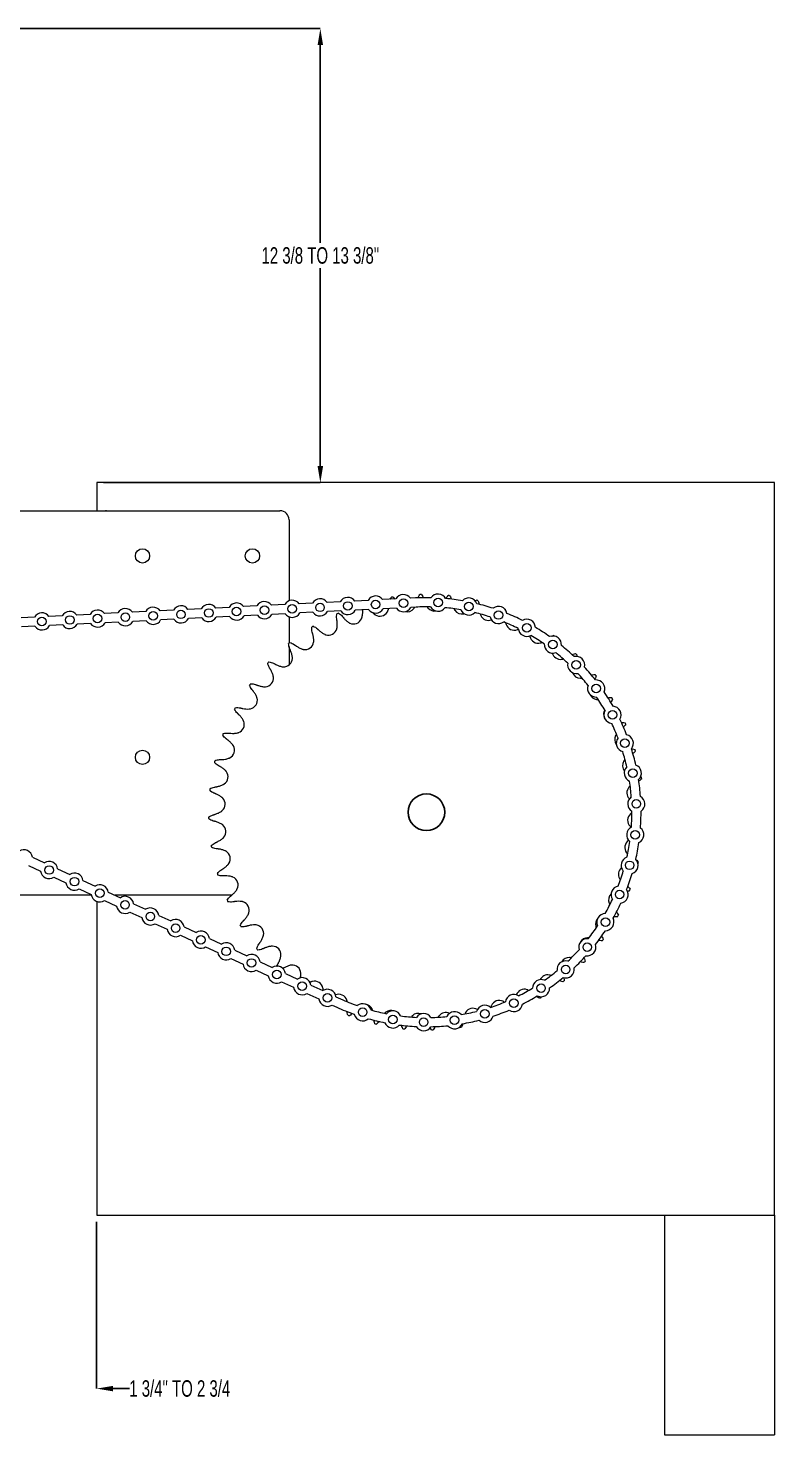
# Model space of a CAD drawing. Header units: inches. Extents: x 1.3 to 23.5, y 7.2 to 20.2.
# Drawn here: x 16.71 to 23.49, y 7.23 to 20.21 of the extents above; entities that cross this region are included whole.
import ezdxf

# ---------------------------------------------------------------- set-up
doc = ezdxf.new("R2010")
doc.units = ezdxf.units.IN
doc.header["$MEASUREMENT"] = 0
doc.header["$PDSIZE"] = -1
doc.layers.add('DIM', color=1, linetype='Continuous')
doc.styles.add('SLDTEXTSTYLE0', font='ARIAL.TTF', dxfattribs={"width": 0.65})
doc.dimstyles.new('SLDDIMSTYLE0', dxfattribs={"dimtxt": 0.15, "dimasz": 0.15, "dimexe": 0, "dimexo": 0.0625, "dimgap": 0.0375, "dimtad": 0, "dimtih": 1, "dimtoh": 1, "dimdec": 3, "dimlfac": 3, "dimrnd": 1e-09, "dimzin": 12, "dimdsep": 46, "dimtxsty": 'SLDTEXTSTYLE0', "dimsah": 1, "dimcen": 0.09, "dimadec": 0, "dimazin": 0, "dimtfac": 1, "dimtdec": 3, "dimtofl": 0, "dimtmove": 0, "dimatfit": 3, "dimfxl": 0, "dimtolj": 1, "dimtzin": 12, "dimarcsym": 0})
doc.dimstyles.new('SLDDIMSTYLE1', dxfattribs={"dimtxt": 0.15, "dimasz": 0.15, "dimexe": 0, "dimexo": 0.0625, "dimgap": 0.0375, "dimtad": 0, "dimtih": 1, "dimtoh": 1, "dimdec": 3, "dimlfac": 3, "dimrnd": 1e-09, "dimzin": 12, "dimdsep": 46, "dimtxsty": 'SLDTEXTSTYLE0', "dimsah": 1, "dimcen": 0.09, "dimadec": 0, "dimazin": 0, "dimtfac": 1, "dimtdec": 3, "dimtofl": 0, "dimtmove": 0, "dimatfit": 3, "dimfxl": 0, "dimtolj": 1, "dimtzin": 12, "dimarcsym": 0})

# ---------------------------------------------------------------- blocks, each defined once
blk = doc.blocks.new('*D6')
at = {"color": 0, "linetype": 'ByBlock', "lineweight": -2}
for p, q in [((16.411, 12.32), (16.411, 7.827)), ((17.327, 9.344), (17.327, 7.827)), ((16.261, 7.827), (16.111, 7.827)), ((17.477, 7.827), (17.627, 7.827))]:
    blk.add_line(p, q, dxfattribs=at)
at = {"color": 0, "linetype": 'ByBlock'}
for points in [[(16.411, 7.827), (16.261, 7.802), (16.261, 7.852)], [(17.327, 7.827), (17.477, 7.802), (17.477, 7.852)]]:
    blk.add_solid(points, dxfattribs=at)
at = {"layer": 'DEFPOINTS', "color": 0, "linetype": 'ByBlock'}
for p in [(16.411, 12.383), (17.327, 9.407)]:
    blk.add_point(p, dxfattribs=at)
at = {"color": 0, "linetype": 'ByBlock', "insert": (18.083, 7.827), "char_height": 0.15, "attachment_point": 5, "style": 'SLDTEXTSTYLE0'}
blk.add_mtext('1 3/4" TO 2 3/4', dxfattribs=at)
blk = doc.blocks.new('*D7')
at = {"color": 0, "linetype": 'ByBlock', "lineweight": -2}
for p, q in [((13.986, 20.207), (19.362, 20.207)), ((19.362, 20.057), (19.362, 18.256)), ((19.362, 16.224), (19.362, 18.025)), ((17.39, 16.074), (19.362, 16.074))]:
    blk.add_line(p, q, dxfattribs=at)
at = {"color": 0, "linetype": 'ByBlock'}
for points in [[(19.362, 20.207), (19.337, 20.057), (19.387, 20.057)], [(19.362, 16.074), (19.337, 16.224), (19.387, 16.224)]]:
    blk.add_solid(points, dxfattribs=at)
at = {"layer": 'DEFPOINTS', "color": 0, "linetype": 'ByBlock'}
for p in [(13.923, 20.207), (17.327, 16.074)]:
    blk.add_point(p, dxfattribs=at)
at = {"color": 0, "linetype": 'ByBlock', "insert": (19.362, 18.141), "char_height": 0.15, "attachment_point": 5, "style": 'SLDTEXTSTYLE0'}
blk.add_mtext('12 3/8 TO 13 3/8"', dxfattribs=at)

msp = doc.modelspace()

# ---------------------------------------------------------------- linework, layer by layer
at = {"color": 7, "linetype": 'Continuous', "lineweight": 15}
for p, q in [((17.32745, 16.073631), (17.32745, 15.818548)), ((23.494117, 16.073631), (17.32745, 16.073631)), ((23.494117, 9.406965), (23.494117, 16.073631)), ((16.410784, 15.818548), (16.744117, 15.818548)), ((16.744117, 15.818548), (18.994117, 15.818548)), ((17.410784, 15.823631), (17.410784, 15.818548)), ((17.410784, 15.823631), (17.410784, 15.818548)), ((19.07745, 15.735215), (19.07745, 14.998329)), ((18.531907, 14.938339), (18.410998, 14.932237)), ((18.784918, 14.951107), (18.66401, 14.945005)), ((19.037929, 14.963875), (18.917021, 14.957774)), ((19.290941, 14.976643), (19.170033, 14.970542)), ((19.543952, 14.989411), (19.423044, 14.983309)), ((19.796964, 15.002179), (19.676055, 14.996078)), ((20.049975, 15.014947), (19.929067, 15.008846)), ((20.054175, 14.93172), (19.933267, 14.925618)), ((20.229027, 15.023983), (20.182078, 15.021614)), ((20.233227, 14.940755), (20.186278, 14.938386)), ((16.760827, 14.848963), (16.639919, 14.842861)), ((17.013838, 14.861731), (16.89293, 14.855629)), ((17.26685, 14.874499), (17.145942, 14.868397)), ((17.519861, 14.887267), (17.398953, 14.881165)), ((17.524061, 14.804039), (17.403153, 14.797938)), ((17.772873, 14.900035), (17.651964, 14.893933)), ((17.777073, 14.816808), (17.656164, 14.810706)), ((18.025884, 14.912803), (17.904976, 14.906701)), ((18.030084, 14.829575), (17.909176, 14.823474)), ((18.278895, 14.925571), (18.157987, 14.919469)), ((18.283095, 14.842343), (18.162187, 14.836242)), ((18.536107, 14.855112), (18.415199, 14.84901)), ((18.789118, 14.86788), (18.66821, 14.861778)), ((19.042129, 14.880648), (18.921221, 14.874546)), ((19.07745, 14.85286), (19.07745, 14.611924)), ((19.295141, 14.893416), (19.174233, 14.887314)), ((19.548152, 14.906184), (19.427244, 14.900082)), ((19.801164, 14.918952), (19.680255, 14.91285)), ((16.765027, 14.765735), (16.644119, 14.759634)), ((17.018038, 14.778503), (16.89713, 14.772402)), ((17.27105, 14.791271), (17.150142, 14.78517)), ((19.07745, 14.580801), (19.07745, 14.413589)), ((16.741872, 12.663411), (16.851882, 12.612876)), ((16.707086, 12.587685), (16.817096, 12.53715)), ((16.937292, 12.481936), (17.047302, 12.431401)), ((16.972078, 12.557662), (17.082088, 12.507127)), ((17.167498, 12.376187), (17.277509, 12.325652)), ((17.202284, 12.451913), (17.312295, 12.401378)), ((17.432491, 12.346164), (17.542501, 12.295629)), ((16.744117, 12.318548), (16.410784, 12.318548)), ((17.278785, 12.318548), (16.744117, 12.318548)), ((17.32745, 12.262757), (17.32745, 9.406965)), ((17.397705, 12.270438), (17.507715, 12.219903)), ((18.556026, 12.318548), (17.492608, 12.318548)), ((17.662697, 12.240415), (17.772707, 12.18988)), ((17.627911, 12.164689), (17.737921, 12.114154)), ((17.892903, 12.134666), (18.002913, 12.084131)), ((17.858117, 12.05894), (17.968128, 12.008405)), ((18.088324, 11.953191), (18.198334, 11.902656)), ((18.123109, 12.028917), (18.23312, 11.978382)), ((18.31853, 11.847442), (18.42854, 11.796907)), ((18.353316, 11.923168), (18.463326, 11.872633)), ((18.583522, 11.817419), (18.693532, 11.766884)), ((18.548736, 11.741693), (18.658746, 11.691158)), ((18.813728, 11.71167), (18.923738, 11.661135)), ((18.778942, 11.635944), (18.888953, 11.585409)), ((19.043934, 11.605921), (19.153945, 11.555386)), ((19.009149, 11.530195), (19.119159, 11.47966)), ((19.239355, 11.424446), (19.349365, 11.373911)), ((19.274141, 11.500172), (19.384151, 11.449637)), ((19.469561, 11.318697), (19.512279, 11.299074)), ((19.504347, 11.394423), (19.547064, 11.3748)), ((17.32745, 9.406965), (23.494117, 9.406965)), ((22.494117, 9.406965), (22.494117, 7.406965)), ((22.494117, 9.406965), (23.494117, 9.406965)), ((23.494117, 9.406965), (23.494117, 7.406965)), ((22.494117, 7.406965), (23.494117, 7.406965))]:
    msp.add_line(p, q, dxfattribs=at)
at = {"color": 7, "linetype": 'Continuous', "lineweight": 15, "flags": 128}
msp.add_lwpolyline([(21.043599, 14.921867), (21.041783, 14.92257), (21.039966, 14.923271), (21.039406, 14.923487)], dxfattribs=at)
at = {"color": 7, "linetype": 'Continuous', "lineweight": 15}
for centre, radius in [((17.744117, 15.406965), 0.065083), ((18.744117, 15.406965), 0.065083), ((18.600058, 14.900058), 0.039), ((18.85307, 14.912827), 0.039), ((19.106081, 14.925595), 0.039), ((19.359092, 14.938363), 0.039), ((19.612104, 14.951131), 0.039), ((19.865115, 14.963899), 0.039), ((20.118127, 14.976667), 0.039), ((20.433217, 14.981869), 0.039), ((20.71269, 14.945568), 0.039), ((16.828979, 14.810682), 0.039), ((17.08199, 14.82345), 0.039), ((17.335001, 14.836218), 0.039), ((17.588013, 14.848986), 0.039), ((17.841024, 14.861754), 0.039), ((18.094036, 14.874522), 0.039), ((18.347047, 14.88729), 0.039), ((20.983787, 14.868563), 0.039), ((21.240612, 14.752528), 0.039), ((21.47758, 14.599986), 0.039), ((21.68954, 14.414254), 0.039), ((21.871881, 14.199372), 0.039), ((22.02064, 13.96001), 0.039), ((17.744117, 13.573631), 0.065083), ((22.132581, 13.701374), 0.039), ((22.20527, 13.429089), 0.039), ((22.237127, 13.149074), 0.039), ((22.227459, 12.867419), 0.039), ((22.176477, 12.590248), 0.039), ((16.894587, 12.547406), 0.039), ((17.124793, 12.441657), 0.039), ((17.355, 12.335908), 0.039), ((22.085288, 12.323588), 0.039), ((17.585206, 12.230159), 0.039), ((17.815412, 12.12441), 0.039), ((21.955875, 12.073237), 0.039), ((18.045618, 12.018661), 0.039), ((18.275825, 11.912912), 0.039), ((18.506031, 11.807163), 0.039), ((21.791054, 11.844639), 0.039), ((18.736237, 11.701414), 0.039), ((18.966444, 11.595665), 0.039), ((21.594407, 11.642765), 0.039), ((19.19665, 11.489916), 0.039), ((19.426856, 11.384167), 0.039), ((21.370211, 11.472005), 0.039), ((21.12334, 11.336071), 0.039), ((19.747268, 11.252657), 0.039), ((20.021366, 11.187134), 0.039), ((20.30212, 11.162633), 0.039), ((20.583425, 11.179684), 0.039), ((20.859163, 11.237919), 0.039)]:
    msp.add_circle(centre, radius, dxfattribs=at)
msp.add_circle((20.32745, 13.073631), 0.166667)
for centre, radius, start, end in [((18.994117, 15.735215), 0.083333, 0, 90), ((20.433217, 14.981869), 0.078167, 28.0531859, 145.6019053), ((17.841024, 14.861754), 0.078167, 35.1006361, 150.6772388), ((18.094036, 14.874522), 0.078167, 35.1006361, 150.6772388), ((18.347047, 14.88729), 0.078167, 35.1006361, 150.6772388), ((18.600058, 14.900058), 0.078167, 35.1006361, 150.6772388), ((18.85307, 14.912827), 0.078167, 35.1006361, 150.6772388), ((19.106081, 14.925595), 0.078167, 35.1006361, 150.6772388), ((19.359092, 14.938363), 0.078167, 35.1006361, 150.6772388), ((19.612104, 14.951131), 0.078167, 35.1006361, 150.6772388), ((19.865115, 14.963899), 0.078167, 35.1006361, 150.6772388), ((20.32745, 13.073631), 1.982131, 98.8198129, 99.2700954), ((20.118127, 14.976667), 0.078167, 35.1006361, 150.6772388), ((20.118127, 14.976667), 0.078167, 215.1006361, 330.6772388), ((20.32745, 13.073631), 1.952833, 88.7890858, 92.8889375), ((20.32745, 13.073631), 1.8695, 88.8323316, 92.8889375), ((20.32745, 13.073631), 1.982131, 91.3198129, 91.7700954), ((20.400986, 14.98344), 0.079057, 221.8390564, 280.5978812), ((20.433217, 14.981869), 0.078167, 210.0361133, 323.6189779), ((20.32745, 13.073631), 1.8695, 80.3758099, 84.8227596), ((20.32745, 13.073631), 1.952833, 80.3325641, 84.8660053), ((20.32745, 13.073631), 1.982131, 83.8198129, 84.2700954), ((20.71269, 14.945568), 0.078167, 19.5966641, 137.1453836), ((20.32745, 13.073631), 1.982131, 76.3198129, 76.7700954), ((20.32745, 13.073631), 1.952833, 71.8760424, 76.4094836), ((20.983787, 14.868563), 0.078167, 11.1401424, 128.6888618), ((16.828979, 14.810682), 0.078167, 35.1006361, 150.6772388), ((17.08199, 14.82345), 0.078167, 35.1006361, 150.6772388), ((17.335001, 14.836218), 0.078167, 35.1006361, 150.6772388), ((17.335001, 14.836218), 0.078167, 215.1006361, 330.6772388), ((17.588013, 14.848986), 0.078167, 35.1006361, 150.6772388), ((17.588013, 14.848986), 0.078167, 215.1006361, 330.6772388), ((17.841024, 14.861754), 0.078167, 215.1006361, 330.6772388), ((18.094036, 14.874522), 0.078167, 215.1006361, 330.6772388), ((18.347047, 14.88729), 0.078167, 215.1006361, 330.6772388), ((18.600058, 14.900058), 0.078167, 215.1006361, 330.6772388), ((18.85307, 14.912827), 0.078167, 215.1006361, 330.6772388), ((19.106081, 14.925595), 0.078167, 215.1006361, 330.6772388), ((19.359092, 14.938363), 0.078167, 215.1006361, 330.6772388), ((20.32745, 13.073631), 1.982131, 113.8198129, 114.2700954), ((19.612104, 14.951131), 0.078167, 215.1006361, 330.6772388), ((19.664537, 14.866205), 0.079058, 244.3390564, 336.2508519), ((19.865115, 14.963899), 0.078167, 215.1006361, 330.6772388), ((19.904186, 14.937397), 0.079057, 236.8390564, 328.7508519), ((20.151077, 14.976699), 0.079057, 256.4488683, 321.2508519), ((20.649637, 14.957503), 0.079058, 214.3390564, 284.0956948), ((20.71269, 14.945568), 0.078167, 201.5795915, 315.1624562), ((20.32745, 13.073631), 1.8695, 71.9192881, 76.3662378), ((20.892775, 14.899332), 0.079058, 206.8390564, 289.4057936), ((20.983787, 14.868563), 0.078167, 193.1230698, 306.7059345), ((20.32745, 13.073631), 1.8695, 63.4627664, 67.9097161), ((20.32745, 13.073631), 1.952833, 63.4195206, 67.9529619), ((21.240612, 14.752528), 0.078167, 2.6836206, 120.2323401), ((16.828979, 14.810682), 0.078167, 215.1006361, 330.6772388), ((17.08199, 14.82345), 0.078167, 215.1006361, 330.6772388), ((20.32745, 13.073631), 1.982131, 121.3198129, 121.7700954), ((19.43623, 14.764342), 0.079058, 251.8390564, 343.7508519), ((21.126241, 14.809923), 0.079058, 199.3390564, 291.2508519), ((21.240612, 14.752528), 0.078167, 184.666548, 298.2494127), ((21.346038, 14.690806), 0.079058, 191.8390564, 283.7508519), ((20.32745, 13.073631), 1.8695, 55.0062446, 59.4531944), ((20.32745, 13.073631), 1.952833, 54.9629989, 59.4964401), ((21.47758, 14.599986), 0.078167, 354.2270989, 111.7758184), ((20.32745, 13.073631), 1.982131, 53.9662192, 54.2700954), ((20.32745, 13.073631), 1.982131, 128.8198129, 129.2700954), ((19.223173, 14.63355), 0.079057, 259.3390564, 351.2508519), ((21.47758, 14.599986), 0.078167, 176.2100263, 289.792891), ((20.32745, 13.073631), 1.952833, 46.5064771, 51.0399184), ((20.32745, 13.073631), 1.982131, 136.3198129, 136.7700954), ((19.02901, 14.476068), 0.079057, 266.8390564, 358.7508519), ((21.548408, 14.544018), 0.079057, 196.1819621, 276.2508519), ((20.32745, 13.073631), 1.8695, 46.5497229, 50.9966726), ((21.68954, 14.414254), 0.078167, 167.7535046, 281.3363692), ((21.68954, 14.414254), 0.078167, 345.7705772, 103.3192966), ((20.32745, 13.073631), 1.982131, 46.3198129, 46.7700954), ((18.857063, 14.294589), 0.079058, 274.3390564, 6.2508519), ((21.729886, 14.372072), 0.079057, 201.122649, 268.7508519), ((20.32745, 13.073631), 1.8695, 38.0932012, 42.5401509), ((20.32745, 13.073631), 1.952833, 38.0499554, 42.5833967), ((20.32745, 13.073631), 1.982131, 38.8198129, 39.2700954), ((20.32745, 13.073631), 1.982131, 143.8198129, 144.2700954), ((21.871881, 14.199372), 0.078167, 159.2969828, 272.8798475), ((21.871881, 14.199372), 0.078167, 337.3140554, 94.8627749), ((20.32745, 13.073631), 1.952833, 29.5934337, 34.1268749), ((20.32745, 13.073631), 1.982131, 151.3198129, 151.7700954), ((18.710276, 14.092219), 0.079057, 281.8390564, 13.7508519), ((21.887369, 14.177909), 0.079057, 204.2275635, 261.2508519), ((20.32745, 13.073631), 1.8695, 29.6366794, 34.0836291), ((20.32745, 13.073631), 1.982131, 31.3198129, 31.7700954), ((22.02064, 13.96001), 0.078167, 328.8575337, 86.4062532), ((18.591158, 13.872422), 0.079058, 289.3390564, 21.2508519), ((22.018161, 13.964852), 0.079058, 161.8390564, 218.4906425), ((22.02064, 13.96001), 0.078167, 150.8404611, 264.4233258), ((20.32745, 13.073631), 1.952833, 21.1369119, 25.6703532), ((20.32745, 13.073631), 1.982131, 158.8198129, 159.2700954), ((20.32745, 13.073631), 1.8695, 21.1801577, 25.6271074), ((22.120024, 13.736545), 0.079058, 154.3390564, 214.7125391), ((20.32745, 13.073631), 1.982131, 23.8198129, 24.2700954), ((22.132581, 13.701374), 0.078167, 320.4010119, 77.9497314), ((18.50175, 13.638956), 0.079058, 296.8390564, 28.7508519), ((22.132581, 13.701374), 0.078167, 142.3839393, 255.966804), ((20.32745, 13.073631), 1.952833, 12.6803902, 17.2138314), ((20.32745, 13.073631), 1.982131, 16.3198129, 16.7700954), ((20.32745, 13.073631), 1.982131, 166.3198129, 166.7700954), ((22.191216, 13.496896), 0.079058, 146.8390564, 218.5018146), ((20.32745, 13.073631), 1.8695, 12.723636, 17.1705857), ((22.20527, 13.429089), 0.078167, 311.9444902, 69.4932097), ((18.443579, 13.395818), 0.079057, 304.3390564, 36.2508519), ((22.20527, 13.429089), 0.078167, 133.9274176, 247.5102823), ((20.32745, 13.073631), 1.952833, 4.2238684, 8.7573097), ((20.32745, 13.073631), 1.982131, 8.8198129, 9.2700954), ((20.32745, 13.073631), 1.982131, 173.8198129, 174.2700954), ((22.230518, 13.250005), 0.079057, 139.3390564, 224.1719907), ((20.32745, 13.073631), 1.8695, 4.2671142, 8.7140639), ((18.417642, 13.147167), 0.079057, 311.8390564, 43.7508519), ((22.237127, 13.149074), 0.078167, 125.4708959, 239.0537605), ((22.237127, 13.149074), 0.078167, 303.4879685, 61.0366879), ((20.32745, 13.073631), 1.982131, 181.3198129, 181.7700954), ((22.237259, 13.000096), 0.079058, 131.8390564, 223.7508519), ((20.32745, 13.073631), 1.8695, 355.8105925, 0.2575422), ((20.32745, 13.073631), 1.952833, 355.7673467, 0.300788), ((18.424382, 12.897258), 0.079058, 319.3390564, 51.2508519), ((22.227459, 12.867419), 0.078167, 117.0143741, 230.5972388), ((22.227459, 12.867419), 0.078167, 295.0314467, 52.5801662), ((16.664381, 12.653155), 0.078167, 7.5392442, 123.115847), ((20.32745, 13.073631), 1.982131, 188.8198129, 189.2700954), ((22.211322, 12.751445), 0.079057, 124.3390564, 216.2508519), ((20.32745, 13.073631), 1.8695, 347.3540707, 351.8010204), ((20.32745, 13.073631), 1.952833, 347.310825, 351.8442662), ((16.894587, 12.547406), 0.078167, 7.5392442, 123.115847), ((18.463685, 12.650367), 0.079058, 326.8390564, 58.7508519), ((22.176477, 12.590248), 0.078167, 108.5578524, 222.1407171), ((22.176477, 12.590248), 0.078167, 286.574925, 44.1236445), ((20.32745, 13.073631), 1.982131, 346.3198129, 346.7700954), ((16.894587, 12.547406), 0.078167, 187.5392442, 303.115847), ((17.124793, 12.441657), 0.078167, 7.5392442, 123.115847), ((20.32745, 13.073631), 1.982131, 196.3198129, 196.7700954), ((18.534876, 12.410718), 0.079058, 334.3390564, 66.2508519), ((20.32745, 13.073631), 1.8695, 338.897549, 343.3444987), ((22.153151, 12.508306), 0.079058, 130.7964449, 208.7508519), ((20.32745, 13.073631), 1.952833, 338.8543032, 343.3877445), ((17.124793, 12.441657), 0.078167, 187.5392442, 303.115847), ((17.355, 12.335908), 0.078167, 7.5392442, 123.115847), ((22.085288, 12.323588), 0.078167, 100.1013306, 213.6841953), ((22.085288, 12.323588), 0.078167, 278.1184032, 35.6671227), ((20.32745, 13.073631), 1.982131, 338.8198129, 339.2700954), ((17.355, 12.335908), 0.078167, 187.5392442, 303.115847), ((17.585206, 12.230159), 0.078167, 187.5392442, 303.115847), ((17.585206, 12.230159), 0.078167, 7.5392442, 123.115847), ((17.815412, 12.12441), 0.078167, 7.5392442, 123.115847), ((20.32745, 13.073631), 1.982131, 203.8198129, 204.2700954), ((18.63674, 12.182411), 0.079057, 341.8390564, 73.7508519), ((20.32745, 13.073631), 1.8695, 330.4410273, 334.887977), ((22.063742, 12.274841), 0.079058, 135.4417623, 201.2508519), ((20.32745, 13.073631), 1.952833, 330.3977815, 334.9312227), ((17.815412, 12.12441), 0.078167, 187.5392442, 303.115847), ((18.045618, 12.018661), 0.078167, 7.5392442, 123.115847), ((21.944625, 12.055043), 0.079057, 138.0903908, 193.7508519), ((21.955875, 12.073237), 0.078167, 91.6448089, 205.2276736), ((21.955875, 12.073237), 0.078167, 269.6618815, 27.210601), ((20.32745, 13.073631), 1.982131, 331.3198129, 331.7700954), ((18.045618, 12.018661), 0.078167, 187.5392442, 303.115847), ((18.275825, 11.912912), 0.078167, 7.5392442, 123.115847), ((20.32745, 13.073631), 1.982131, 211.3198129, 211.7700954), ((18.767532, 11.969354), 0.079058, 349.3390564, 81.2508519), ((20.32745, 13.073631), 1.8695, 321.9845055, 326.4314552), ((20.32745, 13.073631), 1.952833, 321.9412598, 326.474701), ((18.275825, 11.912912), 0.078167, 187.5392442, 303.115847), ((18.506031, 11.807163), 0.078167, 7.5392442, 123.115847), ((20.32745, 13.073631), 1.982131, 218.8198129, 219.2700954), ((18.925014, 11.775191), 0.079058, 356.8390564, 88.7508519), ((20.32745, 13.073631), 1.8695, 313.5279838, 317.9749335), ((21.791054, 11.844639), 0.078167, 83.1882872, 196.7711518), ((21.797837, 11.852674), 0.079057, 94.3390564, 148.4975297), ((21.791054, 11.844639), 0.078167, 261.2053598, 18.7540792), ((20.32745, 13.073631), 1.982131, 323.8198129, 324.2700954), ((18.506031, 11.807163), 0.078167, 187.5392442, 303.115847), ((18.736237, 11.701414), 0.078167, 187.5392442, 303.115847), ((18.736237, 11.701414), 0.078167, 7.5392442, 123.115847), ((19.106493, 11.603244), 0.079057, 4.3390564, 96.2508519), ((21.594407, 11.642765), 0.078167, 74.7317654, 188.3146301), ((21.625891, 11.671195), 0.079058, 86.8390564, 148.8906445), ((20.32745, 13.073631), 1.952833, 313.484738, 318.0181793), ((20.32745, 13.073631), 1.982131, 316.3198129, 316.7700954), ((18.966444, 11.595665), 0.078167, 187.5392442, 303.115847), ((18.966444, 11.595665), 0.078167, 7.5392442, 123.115847), ((19.19665, 11.489916), 0.078167, 7.5392442, 123.115847), ((21.431728, 11.513713), 0.079058, 79.3390564, 152.9515459), ((20.32745, 13.073631), 1.8695, 305.071462, 309.5184118), ((20.32745, 13.073631), 1.952833, 305.0282163, 309.5616575), ((21.594407, 11.642765), 0.078167, 252.748838, 10.2975575), ((19.19665, 11.489916), 0.078167, 187.5392442, 303.115847), ((19.308862, 11.456457), 0.079058, 11.8390564, 103.7508519), ((19.426856, 11.384167), 0.078167, 7.5392442, 123.115847), ((21.21867, 11.382921), 0.079058, 71.8390564, 159.0258948), ((20.32745, 13.073631), 1.8695, 296.6149403, 301.06189), ((21.370211, 11.472005), 0.078167, 66.2752437, 179.8581084), ((21.370211, 11.472005), 0.078167, 244.2923163, 1.8410358), ((20.32745, 13.073631), 1.982131, 308.8198129, 309.2700954), ((19.426856, 11.384167), 0.078167, 187.5392442, 303.115847), ((19.52866, 11.33734), 0.079057, 19.3390564, 111.2508519), ((20.32745, 13.073631), 1.952833, 245.3275456, 250.3660053), ((20.32745, 13.073631), 1.8695, 245.3275456, 250.3227596), ((19.747268, 11.252657), 0.078167, 15.5361133, 129.1189779), ((19.762125, 11.247931), 0.079057, 26.8390564, 81.2935135), ((20.859163, 11.237919), 0.078167, 49.3622002, 162.9450649), ((20.32745, 13.073631), 1.8695, 288.1584186, 292.6053683), ((20.990364, 11.281058), 0.079057, 64.3390564, 156.2508519), ((21.12334, 11.336071), 0.078167, 57.8187219, 171.4015866), ((21.12334, 11.336071), 0.078167, 235.8357946, 353.384514), ((20.32745, 13.073631), 1.952833, 296.5716945, 301.1051358), ((20.32745, 13.073631), 1.982131, 301.3198129, 301.7700954), ((20.32745, 13.073631), 1.982131, 248.8198129, 249.2700954), ((19.747268, 11.252657), 0.078167, 193.5531859, 311.1019053), ((20.32745, 13.073631), 1.952833, 254.2890858, 258.8225271), ((20.32745, 13.073631), 1.8695, 254.3323316, 258.7792813), ((20.005263, 11.18976), 0.079058, 71.6786056, 126.2508519), ((20.021366, 11.187134), 0.078167, 23.992635, 137.5754997), ((20.32745, 13.073631), 1.8695, 262.7888533, 267.2358031), ((20.253914, 11.163823), 0.079058, 69.7203155, 133.7508519), ((20.30212, 11.162633), 0.078167, 32.4491567, 146.0320214), ((20.32745, 13.073631), 1.8695, 271.2453751, 275.6923248), ((20.503823, 11.170563), 0.079058, 65.3526666, 141.2508519), ((20.583425, 11.179684), 0.078167, 40.9056785, 154.4885431), ((20.32745, 13.073631), 1.8695, 279.7018968, 284.1488465), ((20.32745, 13.073631), 1.952833, 279.6586511, 284.1920923), ((20.750715, 11.209866), 0.079058, 58.7479283, 148.7508519), ((20.859163, 11.237919), 0.078167, 227.3792728, 344.9279923), ((20.32745, 13.073631), 1.952833, 288.1151728, 292.648614), ((20.32745, 13.073631), 1.982131, 256.3198129, 256.7700954), ((20.021366, 11.187134), 0.078167, 202.0097076, 319.5584271), ((20.32745, 13.073631), 1.952833, 262.7456076, 267.2790488), ((20.32745, 13.073631), 1.982131, 263.8198129, 264.2700954), ((20.30212, 11.162633), 0.078167, 210.4662293, 328.0149488), ((20.32745, 13.073631), 1.952833, 271.2021293, 275.7355706), ((20.32745, 13.073631), 1.982131, 271.3198129, 271.7700954), ((20.583425, 11.179684), 0.078167, 218.9227511, 336.4714705), ((20.32745, 13.073631), 1.982131, 278.8198129, 279.2700954)]:
    msp.add_arc(centre, radius, start, end, dxfattribs=at)
for points in [[(19.976711, 14.90593), (19.984505, 14.928204)], [(20.00107, 15.012479), (20.008151, 15.029876)], [(20.212733, 14.927216), (20.218874, 14.936035)], [(20.218874, 14.936035), (20.220945, 14.940136)], [(20.335479, 14.93918), (20.342087, 14.930705)], [(20.772598, 14.99457), (20.781079, 15.003156)], [(19.514468, 14.812473), (19.511134, 14.835114)], [(19.561835, 14.857735), (19.576457, 14.840131)], [(19.620953, 14.800246), (19.630301, 14.794945)], [(19.736899, 14.834366), (19.740549, 14.844474)], [(19.748388, 14.903713), (19.748195, 14.916279)], [(19.837894, 14.892293), (19.852366, 14.877691)], [(19.852366, 14.877691), (19.860942, 14.871215)], [(19.971773, 14.896385), (19.976711, 14.90593)], [(20.578913, 14.922172), (20.584358, 14.912907)], [(20.818045, 14.873535), (20.822234, 14.863639)], [(21.043599, 14.921867), (21.044642, 14.91618)], [(19.294459, 14.691482), (19.288198, 14.713494)], [(19.335513, 14.74254), (19.352307, 14.726994)], [(19.401629, 14.693258), (19.411589, 14.689223)], [(19.51213, 14.74222), (19.514428, 14.752718)], [(21.048783, 14.794101), (21.051644, 14.783743)], [(21.154895, 14.736242), (21.164623, 14.740808)], [(21.267822, 14.68061), (21.268663, 14.674586)], [(21.469547, 14.676194), (21.484946, 14.682684)], [(19.092125, 14.542809), (19.083044, 14.563815)], [(19.126163, 14.598788), (19.144843, 14.585567)], [(19.198146, 14.558558), (19.208547, 14.555857)], [(19.30131, 14.621525), (19.302219, 14.632232)], [(21.36483, 14.614014), (21.375071, 14.617272)], [(18.937367, 14.42894), (18.957613, 14.418271)], [(19.108048, 14.474344), (19.107552, 14.485079)], [(21.557016, 14.465431), (21.567594, 14.467324)], [(21.696374, 14.507121), (21.692878, 14.490814)], [(18.910927, 14.368997), (18.899182, 14.388638)], [(18.935651, 14.303197), (18.933757, 14.313775)], [(19.013986, 14.398451), (19.02465, 14.39713)], [(21.728163, 14.293033), (21.738898, 14.29353)], [(18.753966, 14.173022), (18.739758, 14.190962)], [(18.772356, 14.235903), (18.793821, 14.227968)], [(18.852299, 14.215675), (18.863045, 14.215758)], [(18.633953, 14.022979), (18.656271, 14.017914)], [(18.787067, 14.111011), (18.783809, 14.121252)], [(21.875344, 14.099771), (21.886051, 14.098863)], [(18.623928, 13.958235), (18.6075, 13.974168)], [(18.66484, 13.901076), (18.660274, 13.910804)], [(18.715852, 14.013359), (18.726495, 14.014844)], [(21.947077, 13.999452), (21.943041, 13.989493)], [(18.524526, 13.793812), (18.547314, 13.791703)], [(18.606981, 13.794964), (18.617339, 13.797825)], [(22.054065, 13.780128), (22.048764, 13.770781)], [(18.523038, 13.728313), (18.504671, 13.741965)], [(18.571061, 13.676983), (18.565264, 13.686031)], [(18.445948, 13.552322), (18.468816, 13.553205)], [(18.527547, 13.564226), (18.537443, 13.568415)], [(22.13151, 13.548715), (22.125034, 13.54014)], [(18.453022, 13.487189), (18.43303, 13.498327)], [(18.507334, 13.442567), (18.500405, 13.450781)], [(22.27608, 13.39603), (22.283695, 13.39293)], [(18.415078, 13.238989), (18.393803, 13.247422)], [(18.399563, 13.302641), (18.42212, 13.306502)], [(18.47891, 13.325095), (18.488175, 13.330539)], [(22.178087, 13.309174), (22.170547, 13.301517)], [(18.474749, 13.201837), (18.466808, 13.209077)], [(18.386165, 13.049042), (18.408025, 13.055814)], [(18.409855, 12.98796), (18.387662, 12.993544)], [(18.461902, 13.08166), (18.470376, 13.088268)], [(22.192999, 13.065602), (22.184524, 13.058995)], [(18.473865, 12.958915), (18.465047, 12.965056)], [(22.180151, 12.945425), (22.188093, 12.938186)], [(18.405982, 12.795864), (18.426772, 12.805431)], [(18.437443, 12.738397), (18.41471, 12.741036)], [(18.476814, 12.838089), (18.484354, 12.845746)], [(18.504696, 12.717955), (18.495152, 12.722892)], [(18.523391, 12.598547), (18.529866, 12.607123)], [(22.147567, 12.704696), (22.154496, 12.696482)], [(18.458677, 12.547439), (18.478039, 12.559637)], [(18.497369, 12.494569), (18.474487, 12.494218)], [(18.566716, 12.48308), (18.556608, 12.48673)], [(22.08384, 12.47028), (22.089637, 12.461231)], [(18.600836, 12.367135), (18.606137, 12.376482)], [(22.175686, 12.357483), (22.155715, 12.353818)], [(18.543346, 12.308016), (18.560951, 12.322638)], [(18.588608, 12.260649), (18.565968, 12.257315)], [(18.658861, 12.258311), (18.648364, 12.260609)], [(21.99006, 12.246187), (21.994627, 12.236459)], [(18.658542, 12.081694), (18.674088, 12.098489)], [(18.707823, 12.14781), (18.711859, 12.15777)], [(18.7096, 12.04064), (18.687588, 12.034379)], [(18.779557, 12.047491), (18.768849, 12.0484)], [(18.842523, 11.944327), (18.845225, 11.954728)], [(21.867833, 12.036251), (21.871091, 12.026011)], [(18.802294, 11.872344), (18.815514, 11.891024)], [(18.858273, 11.838306), (18.837267, 11.829225)], [(18.926738, 11.854229), (18.916003, 11.853733)], [(21.802602, 11.931588), (21.791856, 11.931505)], [(18.967473, 11.672265), (18.972141, 11.683548)], [(18.972141, 11.683548), (18.98281, 11.703794)], [(19.002631, 11.760167), (19.003951, 11.770831)], [(21.640915, 11.748812), (21.63025, 11.750132)], [(19.032084, 11.657108), (19.020414, 11.650129)], [(19.097885, 11.681832), (19.087307, 11.679938)], [(19.185406, 11.59848), (19.185324, 11.609226)], [(21.456755, 11.588704), (21.446353, 11.591406)], [(19.27983, 11.52999), (19.26603, 11.523345)], [(19.29007, 11.533248), (19.27983, 11.52999)], [(19.387723, 11.462033), (19.386238, 11.472676)], [(19.387669, 11.450069), (19.387723, 11.462033)], [(21.253271, 11.454005), (21.243312, 11.45804)], [(19.606118, 11.353162), (19.603257, 11.36352)], [(20.914352, 11.302789), (20.913213, 11.297333)], [(20.918001, 11.312897), (20.914352, 11.302789)], [(21.033947, 11.347017), (21.024599, 11.352318)], [(21.371029, 11.394629), (21.371067, 11.388487)], [(19.836855, 11.273728), (19.832667, 11.283624)], [(19.958515, 11.253515), (19.950301, 11.246586)], [(20.199244, 11.220931), (20.192005, 11.212989)], [(20.442167, 11.220046), (20.436026, 11.211228)], [(20.683127, 11.250878), (20.67819, 11.241333)]]:
    msp.add_open_spline(points, degree=1, dxfattribs=at)
for points, knots in [([(20.023535, 15.032325), (20.028839, 15.027093), (20.034409, 15.021599), (20.038358, 15.014699), (20.038546, 15.01437)], [0, 0, 0, 0, 0.952392071, 1, 1, 1, 1]), ([(20.251169, 15.024307), (20.252303, 15.02787), (20.255817, 15.038916), (20.262021, 15.048395), (20.266224, 15.054817)], [0, 0, 0, 0, 0.322591229, 1, 1, 1, 1]), ([(20.281796, 15.055237), (20.286197, 15.049242), (20.293018, 15.039951), (20.297197, 15.028917), (20.298679, 15.025003)], [0, 0, 0, 0, 0.645333825, 1, 1, 1, 1]), ([(20.506675, 15.018049), (20.508191, 15.021271), (20.51305, 15.031596), (20.520334, 15.040046), (20.525344, 15.045859)], [0, 0, 0, 0, 0.312039646, 1, 1, 1, 1]), ([(20.540838, 15.044243), (20.544418, 15.037724), (20.549985, 15.027587), (20.552694, 15.01606), (20.553662, 15.011946)], [0, 0, 0, 0, 0.643095375, 1, 1, 1, 1]), ([(20.796229, 14.999532), (20.798936, 14.992604), (20.803056, 14.982063), (20.804227, 14.970538), (20.804628, 14.966587)], [0, 0, 0, 0, 0.6571939888, 1, 1, 1, 1]), ([(19.511134, 14.835114), (19.510376, 14.842709), (19.508837, 14.858143), (19.51141, 14.873021), (19.512718, 14.880578)], [0, 0, 0, 0, 0.492061206, 1, 1, 1, 1]), ([(19.514428, 14.752718), (19.515523, 14.762611), (19.517747, 14.782712), (19.515572, 14.80245), (19.514468, 14.812473)], [0, 0, 0, 0, 0.492206221, 1, 1, 1, 1]), ([(19.526943, 14.886925), (19.533246, 14.882984), (19.546045, 14.874982), (19.556519, 14.863542), (19.561835, 14.857735)], [0, 0, 0, 0, 0.492439282, 1, 1, 1, 1]), ([(19.576457, 14.840131), (19.582959, 14.832843), (19.596173, 14.81803), (19.612606, 14.806237), (19.620953, 14.800246)], [0, 0, 0, 0, 0.491992723, 1, 1, 1, 1]), ([(19.740549, 14.844474), (19.742925, 14.85414), (19.747753, 14.873778), (19.748174, 14.893631), (19.748388, 14.903713)], [0, 0, 0, 0, 0.492206787, 1, 1, 1, 1]), ([(19.288198, 14.713494), (19.286455, 14.720925), (19.282914, 14.736026), (19.283524, 14.751112), (19.283834, 14.758775)], [0, 0, 0, 0, 0.492061189, 1, 1, 1, 1]), ([(19.302219, 14.632232), (19.302013, 14.642184), (19.301594, 14.662403), (19.296862, 14.681689), (19.294459, 14.691482)], [0, 0, 0, 0, 0.492205011, 1, 1, 1, 1]), ([(19.297109, 14.766925), (19.303873, 14.763841), (19.317606, 14.757577), (19.329484, 14.747602), (19.335513, 14.74254)], [0, 0, 0, 0, 0.492439583, 1, 1, 1, 1]), ([(19.352307, 14.726994), (19.359705, 14.720617), (19.37474, 14.707656), (19.392571, 14.698109), (19.401629, 14.693258)], [0, 0, 0, 0, 0.49199122, 1, 1, 1, 1]), ([(19.083044, 14.563815), (19.080346, 14.570955), (19.074865, 14.585465), (19.0735, 14.600502), (19.072807, 14.608139)], [0, 0, 0, 0, 0.4920615839, 1, 1, 1, 1]), ([(19.084905, 14.617952), (19.092013, 14.615777), (19.106447, 14.61136), (19.119525, 14.60302), (19.126163, 14.598788)], [0, 0, 0, 0, 0.4924424814, 1, 1, 1, 1]), ([(19.107552, 14.485079), (19.106048, 14.494919), (19.102994, 14.51491), (19.095785, 14.533413), (19.092125, 14.542809)], [0, 0, 0, 0, 0.492205856, 1, 1, 1, 1]), ([(19.144843, 14.585567), (19.153009, 14.580211), (19.169607, 14.569323), (19.188532, 14.562185), (19.198146, 14.558558)], [0, 0, 0, 0, 0.491992593, 1, 1, 1, 1]), ([(18.899182, 14.388638), (18.895576, 14.395365), (18.888247, 14.409035), (18.884931, 14.423766), (18.883247, 14.431248)], [0, 0, 0, 0, 0.4920605716, 1, 1, 1, 1]), ([(18.893961, 14.442555), (18.901292, 14.441327), (18.916179, 14.438831), (18.930233, 14.43227), (18.937367, 14.42894)], [0, 0, 0, 0, 0.492440221, 1, 1, 1, 1]), ([(18.957613, 14.418271), (18.966408, 14.414026), (18.984286, 14.405399), (19.00398, 14.400791), (19.013986, 14.398451)], [0, 0, 0, 0, 0.49199262, 1, 1, 1, 1]), ([(21.652689, 14.50683), (21.656062, 14.508576), (21.666409, 14.513932), (21.677555, 14.516263), (21.685067, 14.517835)], [0, 0, 0, 0, 0.326022161, 1, 1, 1, 1]), ([(18.933757, 14.313775), (18.930982, 14.323334), (18.925345, 14.342756), (18.915782, 14.36016), (18.910927, 14.368997)], [0, 0, 0, 0, 0.492205589, 1, 1, 1, 1]), ([(21.827807, 14.321388), (21.831583, 14.322757), (21.842743, 14.326803), (21.854307, 14.327689), (21.861958, 14.328275)], [0, 0, 0, 0, 0.338339984, 1, 1, 1, 1]), ([(21.871771, 14.316177), (21.869705, 14.309031), (21.86659, 14.298251), (21.86056, 14.288479), (21.858528, 14.285185)], [0, 0, 0, 0, 0.662901407, 1, 1, 1, 1]), ([(18.739758, 14.190962), (18.735305, 14.19716), (18.726254, 14.209757), (18.721044, 14.223929), (18.718398, 14.231127)], [0, 0, 0, 0, 0.4920609654, 1, 1, 1, 1]), ([(18.727544, 14.243736), (18.734973, 14.243475), (18.750058, 14.242944), (18.764849, 14.238274), (18.772356, 14.235903)], [0, 0, 0, 0, 0.49244118, 1, 1, 1, 1]), ([(18.783809, 14.121252), (18.77981, 14.130367), (18.771686, 14.148887), (18.759934, 14.164894), (18.753966, 14.173022)], [0, 0, 0, 0, 0.492205748, 1, 1, 1, 1]), ([(18.793821, 14.227968), (18.803096, 14.224908), (18.821946, 14.218687), (18.842074, 14.21669), (18.852299, 14.215675)], [0, 0, 0, 0, 0.491992482, 1, 1, 1, 1]), ([(18.588502, 14.024896), (18.595901, 14.025607), (18.610927, 14.027049), (18.626201, 14.02435), (18.633953, 14.022979)], [0, 0, 0, 0, 0.492440039, 1, 1, 1, 1]), ([(21.977782, 14.114867), (21.981722, 14.115736), (21.993333, 14.118296), (22.004932, 14.117665), (22.012594, 14.117248)], [0, 0, 0, 0, 0.339366764, 1, 1, 1, 1]), ([(22.020744, 14.103972), (22.017753, 14.097162), (22.013122, 14.086619), (22.005662, 14.077491), (22.00302, 14.074258)], [0, 0, 0, 0, 0.6458810485, 1, 1, 1, 1]), ([(18.6075, 13.974168), (18.602276, 13.979732), (18.591658, 13.991039), (18.584643, 14.004409), (18.58108, 14.011201)], [0, 0, 0, 0, 0.492061166, 1, 1, 1, 1]), ([(18.660274, 13.910804), (18.655119, 13.919319), (18.644647, 13.93662), (18.630906, 13.950956), (18.623928, 13.958235)], [0, 0, 0, 0, 0.492205294, 1, 1, 1, 1]), ([(18.656271, 14.017914), (18.665865, 14.01609), (18.685366, 14.012383), (18.705582, 14.01303), (18.715852, 14.013359)], [0, 0, 0, 0, 0.491990427, 1, 1, 1, 1]), ([(22.100096, 13.890577), (22.10394, 13.890906), (22.115609, 13.891903), (22.126855, 13.889785), (22.134397, 13.888364)], [0, 0, 0, 0, 0.329430687, 1, 1, 1, 1]), ([(18.504671, 13.741965), (18.498765, 13.746799), (18.486763, 13.756625), (18.478062, 13.768965), (18.473643, 13.775233)], [0, 0, 0, 0, 0.49206055, 1, 1, 1, 1]), ([(18.479214, 13.78978), (18.486457, 13.79145), (18.501166, 13.794841), (18.516662, 13.794159), (18.524526, 13.793812)], [0, 0, 0, 0, 0.492441129, 1, 1, 1, 1]), ([(18.547314, 13.791703), (18.557065, 13.791147), (18.576883, 13.790017), (18.596842, 13.793297), (18.606981, 13.794964)], [0, 0, 0, 0, 0.491990806, 1, 1, 1, 1]), ([(22.140744, 13.874138), (22.136886, 13.867779), (22.130858, 13.857842), (22.122185, 13.849694), (22.119061, 13.84676)], [0, 0, 0, 0, 0.639904247, 1, 1, 1, 1]), ([(18.565264, 13.686031), (18.559042, 13.693801), (18.546401, 13.709587), (18.530906, 13.722007), (18.523038, 13.728313)], [0, 0, 0, 0, 0.492206158, 1, 1, 1, 1]), ([(22.19309, 13.652097), (22.196429, 13.651936), (22.207607, 13.651395), (22.217996, 13.647954), (22.225282, 13.64554)], [0, 0, 0, 0, 0.298703906, 1, 1, 1, 1]), ([(22.229718, 13.630608), (22.225066, 13.624804), (22.217848, 13.615801), (22.208259, 13.608902), (22.20485, 13.606449)], [0, 0, 0, 0, 0.644561866, 1, 1, 1, 1]), ([(18.43303, 13.498327), (18.426544, 13.502349), (18.413361, 13.510523), (18.403125, 13.521622), (18.397925, 13.52726)], [0, 0, 0, 0, 0.492059658, 1, 1, 1, 1]), ([(18.40155, 13.54241), (18.408513, 13.545011), (18.422653, 13.550293), (18.438106, 13.551639), (18.445948, 13.552322)], [0, 0, 0, 0, 0.492440643, 1, 1, 1, 1]), ([(18.468816, 13.553205), (18.478556, 13.553927), (18.498352, 13.555393), (18.517712, 13.561251), (18.527547, 13.564226)], [0, 0, 0, 0, 0.491992872, 1, 1, 1, 1]), ([(18.500405, 13.450781), (18.493222, 13.457672), (18.478629, 13.471672), (18.461646, 13.481964), (18.453022, 13.487189)], [0, 0, 0, 0, 0.492205451, 1, 1, 1, 1]), ([(22.286144, 13.377547), (22.280781, 13.372392), (22.272663, 13.364589), (22.262518, 13.359123), (22.259074, 13.357268)], [0, 0, 0, 0, 0.660562141, 1, 1, 1, 1]), ([(18.393803, 13.247422), (18.386847, 13.250563), (18.372711, 13.256947), (18.361113, 13.266615), (18.355222, 13.271526)], [0, 0, 0, 0, 0.492060625, 1, 1, 1, 1]), ([(18.356838, 13.287019), (18.363402, 13.290507), (18.376732, 13.297589), (18.391877, 13.300941), (18.399563, 13.302641)], [0, 0, 0, 0, 0.4924427507, 1, 1, 1, 1]), ([(18.42212, 13.306502), (18.431682, 13.308489), (18.451118, 13.312527), (18.469547, 13.320861), (18.47891, 13.325095)], [0, 0, 0, 0, 0.491990223, 1, 1, 1, 1]), ([(18.466808, 13.209077), (18.458787, 13.214972), (18.442491, 13.226948), (18.42431, 13.234934), (18.415078, 13.238989)], [0, 0, 0, 0, 0.492204934, 1, 1, 1, 1]), ([(18.345845, 13.027977), (18.351897, 13.032292), (18.364188, 13.041054), (18.378766, 13.046353), (18.386165, 13.049042)], [0, 0, 0, 0, 0.492442568, 1, 1, 1, 1]), ([(18.387662, 12.993544), (18.380355, 12.99575), (18.365506, 13.000234), (18.352746, 13.008305), (18.346265, 13.012405)], [0, 0, 0, 0, 0.492060836, 1, 1, 1, 1]), ([(18.408025, 13.055814), (18.417246, 13.059032), (18.435988, 13.065572), (18.453172, 13.076241), (18.461902, 13.08166)], [0, 0, 0, 0, 0.491994194, 1, 1, 1, 1]), ([(18.465047, 12.965056), (18.456325, 12.969853), (18.438605, 12.979599), (18.419538, 12.985144), (18.409855, 12.98796)], [0, 0, 0, 0, 0.492206534, 1, 1, 1, 1]), ([(18.368757, 12.769716), (18.374194, 12.774784), (18.385237, 12.785075), (18.398998, 12.792232), (18.405982, 12.795864)], [0, 0, 0, 0, 0.492440316, 1, 1, 1, 1]), ([(18.41471, 12.741036), (18.407178, 12.742269), (18.391871, 12.744777), (18.378167, 12.751114), (18.371205, 12.754332)], [0, 0, 0, 0, 0.492059533, 1, 1, 1, 1]), ([(18.426772, 12.805431), (18.435494, 12.809825), (18.453222, 12.818756), (18.468866, 12.831576), (18.476814, 12.838089)], [0, 0, 0, 0, 0.491992048, 1, 1, 1, 1]), ([(18.495152, 12.722892), (18.485879, 12.72651), (18.467039, 12.73386), (18.44741, 12.736869), (18.437443, 12.738397)], [0, 0, 0, 0, 0.492206384, 1, 1, 1, 1]), ([(18.478039, 12.559637), (18.486113, 12.565132), (18.502524, 12.5763), (18.516361, 12.591053), (18.523391, 12.598547)], [0, 0, 0, 0, 0.491992536, 1, 1, 1, 1]), ([(22.237046, 12.638594), (22.238251, 12.637797), (22.245983, 12.632682), (22.251943, 12.625807), (22.256975, 12.620003)], [0, 0, 0, 0, 0.155772843, 1, 1, 1, 1]), ([(18.425182, 12.516655), (18.429912, 12.52239), (18.439517, 12.534034), (18.452226, 12.542926), (18.458677, 12.547439)], [0, 0, 0, 0, 0.492439696, 1, 1, 1, 1]), ([(18.474487, 12.494218), (18.466858, 12.494458), (18.451355, 12.494947), (18.43694, 12.49944), (18.429618, 12.501723)], [0, 0, 0, 0, 0.492061277, 1, 1, 1, 1]), ([(18.556608, 12.48673), (18.546942, 12.489106), (18.527304, 12.493934), (18.50745, 12.494355), (18.497369, 12.494569)], [0, 0, 0, 0, 0.492206787, 1, 1, 1, 1]), ([(18.560951, 12.322638), (18.568239, 12.32914), (18.583051, 12.342354), (18.594845, 12.358787), (18.600836, 12.367135)], [0, 0, 0, 0, 0.491992723, 1, 1, 1, 1]), ([(22.158593, 12.397827), (22.161535, 12.395348), (22.170482, 12.38781), (22.176929, 12.378368), (22.181257, 12.37203)], [0, 0, 0, 0, 0.328785684, 1, 1, 1, 1]), ([(18.514157, 12.273124), (18.518097, 12.279427), (18.5261, 12.292226), (18.53754, 12.3027), (18.543346, 12.308016)], [0, 0, 0, 0, 0.492439282, 1, 1, 1, 1]), ([(18.565968, 12.257315), (18.558373, 12.256557), (18.542938, 12.255018), (18.528061, 12.257591), (18.520504, 12.258899)], [0, 0, 0, 0, 0.492061206, 1, 1, 1, 1]), ([(18.648364, 12.260609), (18.63847, 12.261704), (18.61837, 12.263928), (18.598631, 12.261753), (18.588608, 12.260649)], [0, 0, 0, 0, 0.492206221, 1, 1, 1, 1]), ([(18.634157, 12.043291), (18.637241, 12.050054), (18.643504, 12.063787), (18.653479, 12.075665), (18.658542, 12.081694)], [0, 0, 0, 0, 0.492439583, 1, 1, 1, 1]), ([(18.674088, 12.098489), (18.680464, 12.105886), (18.693425, 12.120921), (18.702973, 12.138752), (18.707823, 12.14781)], [0, 0, 0, 0, 0.49199122, 1, 1, 1, 1]), ([(22.066398, 12.122367), (22.059006, 12.121543), (22.047795, 12.120293), (22.036399, 12.122137), (22.032518, 12.122765)], [0, 0, 0, 0, 0.659402729, 1, 1, 1, 1]), ([(22.054357, 12.165014), (22.057078, 12.162038), (22.065099, 12.153265), (22.07035, 12.142907), (22.07382, 12.136062)], [0, 0, 0, 0, 0.339235166, 1, 1, 1, 1]), ([(18.687588, 12.034379), (18.680157, 12.032637), (18.665056, 12.029095), (18.649969, 12.029705), (18.642306, 12.030015)], [0, 0, 0, 0, 0.492061189, 1, 1, 1, 1]), ([(18.768849, 12.0484), (18.758898, 12.048194), (18.738679, 12.047775), (18.719393, 12.043043), (18.7096, 12.04064)], [0, 0, 0, 0, 0.492205011, 1, 1, 1, 1]), ([(18.815514, 11.891024), (18.820871, 11.89919), (18.831758, 11.915788), (18.838897, 11.934713), (18.842523, 11.944327)], [0, 0, 0, 0, 0.491992593, 1, 1, 1, 1]), ([(21.921006, 11.947349), (21.923308, 11.944054), (21.930107, 11.934319), (21.933956, 11.923375), (21.936503, 11.916136)], [0, 0, 0, 0, 0.338524088, 1, 1, 1, 1]), ([(18.783129, 11.831086), (18.785305, 11.838194), (18.789722, 11.852628), (18.798061, 11.865706), (18.802294, 11.872344)], [0, 0, 0, 0, 0.4924424814, 1, 1, 1, 1]), ([(18.837267, 11.829225), (18.830127, 11.826528), (18.815617, 11.821046), (18.80058, 11.819681), (18.792942, 11.818988)], [0, 0, 0, 0, 0.4920615839, 1, 1, 1, 1]), ([(18.916003, 11.853733), (18.906163, 11.85223), (18.886172, 11.849175), (18.867669, 11.841966), (18.858273, 11.838306)], [0, 0, 0, 0, 0.492205856, 1, 1, 1, 1]), ([(21.927356, 11.903526), (21.91992, 11.903685), (21.908378, 11.903931), (21.89706, 11.90734), (21.893034, 11.908553)], [0, 0, 0, 0, 0.6442202934, 1, 1, 1, 1]), ([(18.98281, 11.703794), (18.987055, 11.71259), (18.995683, 11.730467), (19.00029, 11.750162), (19.002631, 11.760167)], [0, 0, 0, 0, 0.49199262, 1, 1, 1, 1]), ([(21.76094, 11.704707), (21.753589, 11.705838), (21.742101, 11.707604), (21.731254, 11.712499), (21.727349, 11.714262)], [0, 0, 0, 0, 0.639929503, 1, 1, 1, 1]), ([(21.760631, 11.748429), (21.762384, 11.745044), (21.767747, 11.734685), (21.770082, 11.723527), (21.771653, 11.716015)], [0, 0, 0, 0, 0.326801767, 1, 1, 1, 1]), ([(19.087307, 11.679938), (19.077747, 11.677164), (19.058326, 11.671526), (19.040922, 11.661964), (19.032084, 11.657108)], [0, 0, 0, 0, 0.492205589, 1, 1, 1, 1]), ([(19.180647, 11.565978), (19.18086, 11.566696), (19.183929, 11.577081), (19.184694, 11.588164), (19.185406, 11.59848)], [0, 0, 0, 0, 0.069099287, 1, 1, 1, 1]), ([(21.576701, 11.568736), (21.577502, 11.566464), (21.580908, 11.556799), (21.58158, 11.546784), (21.582094, 11.539123)], [0, 0, 0, 0, 0.235063859, 1, 1, 1, 1]), ([(21.569996, 11.529311), (21.562853, 11.531387), (21.551803, 11.534599), (21.541785, 11.5408), (21.538242, 11.542993)], [0, 0, 0, 0, 0.646314856, 1, 1, 1, 1]), ([(21.357791, 11.380338), (21.350976, 11.383318), (21.340716, 11.387803), (21.331831, 11.39504), (21.328849, 11.39747)], [0, 0, 0, 0, 0.664265347, 1, 1, 1, 1]), ([(19.611302, 11.225395), (19.609537, 11.23262), (19.606754, 11.244009), (19.607135, 11.25601), (19.607274, 11.260398)], [0, 0, 0, 0, 0.634347458, 1, 1, 1, 1]), ([(19.651543, 11.242374), (19.649097, 11.239473), (19.64159, 11.230568), (19.632188, 11.22415), (19.625849, 11.219824)], [0, 0, 0, 0, 0.3258169079, 1, 1, 1, 1]), ([(19.858672, 11.147731), (19.855973, 11.154662), (19.851776, 11.165444), (19.850594, 11.17723), (19.850172, 11.18144)], [0, 0, 0, 0, 0.64282623, 1, 1, 1, 1]), ([(19.896695, 11.170319), (19.894542, 11.166949), (19.88816, 11.15696), (19.879536, 11.149229), (19.873822, 11.144106)], [0, 0, 0, 0, 0.337404806, 1, 1, 1, 1]), ([(20.114063, 11.103019), (20.110475, 11.109535), (20.105007, 11.119463), (20.102339, 11.130754), (20.101422, 11.134635)], [0, 0, 0, 0, 0.656220197, 1, 1, 1, 1]), ([(20.148871, 11.130494), (20.147158, 11.126831), (20.142118, 11.116053), (20.134551, 11.107229), (20.129556, 11.101403)], [0, 0, 0, 0, 0.339851133, 1, 1, 1, 1]), ([(20.373105, 11.092026), (20.368542, 11.097914), (20.363633, 11.104249), (20.360558, 11.111795), (20.360342, 11.112326)], [0, 0, 0, 0, 0.929590758, 1, 1, 1, 1]), ([(20.403879, 11.123377), (20.402702, 11.11967), (20.39915, 11.108477), (20.392874, 11.09887), (20.388676, 11.092446)], [0, 0, 0, 0, 0.331232083, 1, 1, 1, 1]), ([(20.657568, 11.149003), (20.656942, 11.145525), (20.654924, 11.134322), (20.650086, 11.124298), (20.646749, 11.117387)], [0, 0, 0, 0, 0.31040726, 1, 1, 1, 1])]:
    msp.add_open_spline(points, degree=3, knots=knots, dxfattribs=at)

# ---------------------------------------------------------------- dimensions: what is measured, and where the dimension line sits
at = {"layer": 'DIM'}
dim = msp.add_linear_dim(base=(19.361706, 16.073631), p1=(13.923185, 20.207465), p2=(17.32745, 16.073631), angle=90, text='<> TO 13 3/8"', dimstyle='SLDDIMSTYLE0', override={"dimlunit": 5, "dimfrac": 2}, dxfattribs=at)
dim.commit()
dim.dimension.update_dxf_attribs({"geometry": '*D7', "text_midpoint": (19.361706, 18.140548)})
dim = msp.add_linear_dim(base=(17.32745, 7.826667), p1=(16.410784, 12.382631), p2=(17.32745, 9.406965), text='1 3/4" TO <>', dimstyle='SLDDIMSTYLE1', override={"dimlunit": 5, "dimfrac": 2}, dxfattribs=at)
dim.commit()
dim.dimension.update_dxf_attribs({"geometry": '*D6', "text_midpoint": (18.082704, 7.826667)})

doc.saveas('drawing.dxf')
